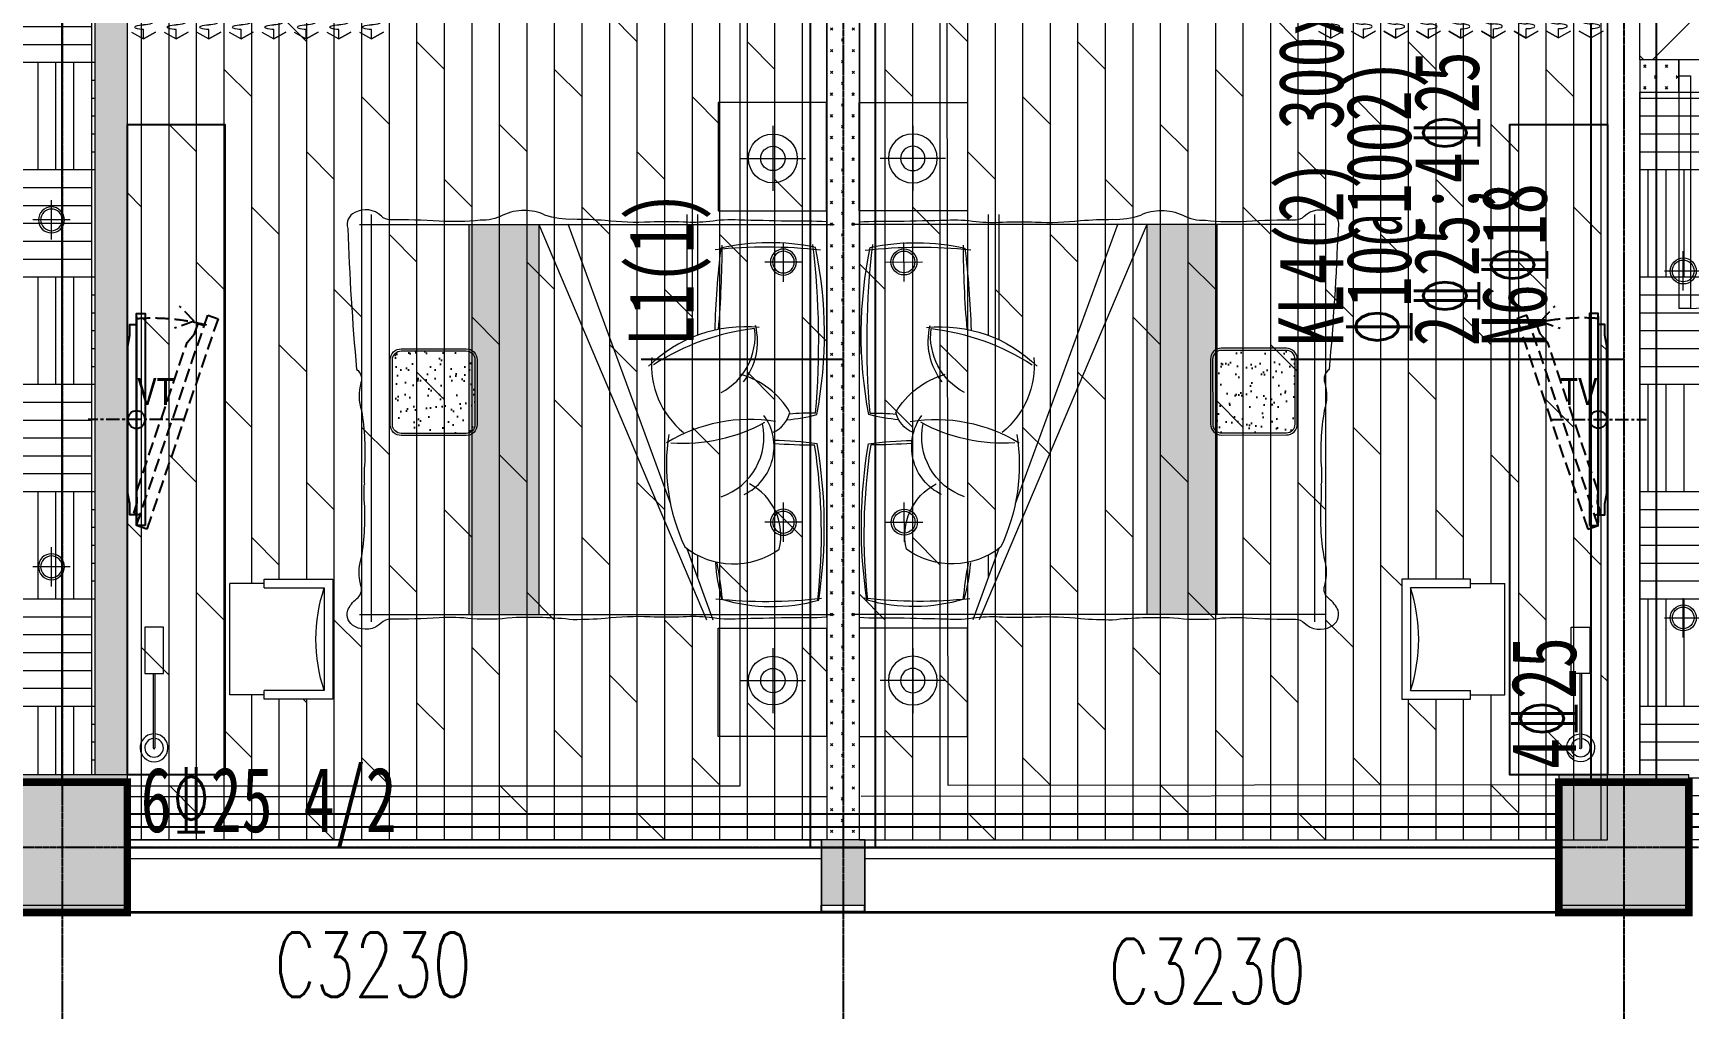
# Model space of a CAD drawing. Header units: millimetres. Extents: x 33621 to 401573, y -91663 to 133135.
# Drawn here: x 45762 to 53397, y 41666 to 46167 of the extents above; entities that cross this region are included whole.
import ezdxf
from ezdxf.enums import TextEntityAlignment as Align

# ---------------------------------------------------------------- set-up
doc = ezdxf.new("R2010")
doc.units = ezdxf.units.MM
doc.header["$LTSCALE"] = 10
for name, pattern in [('CENTER-1', [10, 6.25, -1.25, 1.25, -1.25]), ('CENTER2', [1.125, 0.75, -0.125, 0.125, -0.125]), ('DASH', [0.35, 0.25, -0.1]), ('DOTE', [2.42, 2, -0.2, 0.02, -0.2])]:
    doc.linetypes.add(name, pattern=pattern)
doc.layers.get('0').update_dxf_attribs({"color": 253})
doc.layers.add('0a', color=253, linetype='Continuous', plot=False)
for name, color, linetype in [('0a填充', 253, 'Continuous'), ('3', 253, 'Continuous'), ('BS-SHORT CABINET', 253, 'Continuous'), ('FF-FURN', 253, 'Continuous'), ('GRID', 253, 'CENTER2'), ('HATCH【填充】', 253, 'Continuous'), ('SURFACE', 253, 'Continuous'), ('WINDOW_TEXT', 253, 'Continuous'), ('柱', 253, 'Continuous'), ('梁', 253, 'Continuous'), ('梁原位标注', 253, 'Continuous'), ('梁集中标注', 253, 'Continuous'), ('次梁', 253, 'Continuous')]:
    doc.layers.add(name, color=color, linetype=linetype)
for name, color, linetype, lineweight in [('COLUMN', 253, 'Continuous', 0), ('DOOR【门】', 253, 'Continuous', 0), ('DS-4BS-FINISH【墙完成线】', 253, 'Continuous', 0), ('DS-4BS-HIGH-CABINET【固定家私】', 253, 'Continuous', 0), ('FC-FLOOR【地材分格】', 253, 'Continuous', 0), ('FF-FURN【成品家私】', 253, 'Continuous', 0), ('FF-Text【平面文字】', 253, 'Continuous', 0), ('PUB_HATCH', 253, 'Continuous', 0), ('RC-FCU【空调设备】', 253, 'Continuous', 0), ('RC-FIN【天花轮廓线】', 253, 'Continuous', 0), ('RC-LIGHT【天花灯具】', 253, 'Continuous', 0), ('WALL', 253, 'Continuous', 0), ('Wall【新建墙】', 253, 'Continuous', 0), ('WINDOW', 253, 'Continuous', 0), ('新建墙体', 253, 'Continuous', 0)]:
    doc.layers.add(name, color=color, linetype=linetype, lineweight=lineweight)
doc.styles.add('_TCH_WINDOW', font='SIMPLEX', dxfattribs={"bigfont": 'GBCBIG'})
doc.styles.add('hb', font='hbsmall.shx', dxfattribs={"width": 0.7})
pattern_1 = [(90, (39784.51, 53365.26), (-127, 8e-15), []), (135, (39784.5, 53365.26), (-254, -254), [179.605, -359.21])]
pattern_2 = [(90, (0, 0), (-494.9647, 494.9647), [494.965, -494.965]), (90, (82.5, 0), (-494.9647, 494.9647), [494.965, -494.965]), (90, (165, 0), (-494.9647, 494.9647), [494.965, -494.965]), (90, (247.5, 0), (-494.9647, 494.9647), [494.965, -494.965]), (90, (330, 0), (-494.9647, 494.9647), [494.965, -494.965]), (90, (412.47, 0), (-494.9647, 494.9647), [494.965, -494.965]), (90, (494.96, 0), (-494.9647, 494.9647), [494.965, -494.965]), (0, (0, 494.96), (494.9647, -494.9647), [494.965, -494.965]), (0, (0, 577.46), (494.9647, -494.9647), [494.965, -494.965]), (0, (0, 659.95), (494.9647, -494.9647), [494.965, -494.965]), (0, (0, 742.45), (494.9647, -494.9647), [494.965, -494.965]), (0, (0, 824.94), (494.9647, -494.9647), [494.965, -494.965]), (0, (0, 907.44), (494.9647, -494.9647), [494.965, -494.965]), (0, (0, 989.93), (494.9647, -494.9647), [494.965, -494.965])]

# ---------------------------------------------------------------- blocks, each defined once
blk = doc.blocks.new('客房类_36')
h = blk.add_hatch()
h.set_pattern_fill('AR-SAND', color=250, scale=0.5, style=0)
h.set_pattern_definition([(37.5, (296.913, -1361.49), (-0.8, 24.47066), [0, -19.304, 0, -21.59, 0, -20.6375]), (7.5, (296.913, -1361.49), (22.4762, 35.84126), [0, -10.414, 0, -17.399, 0, -6.6675]), (327.5, (281.292, -1361.49), (39.5496, 0.07186), [0, -6.35, 0, -22.86, 0, -29.845]), (317.5, (281.29, -1361.49), (38.1778, 11.1465), [0, -3.175, 0, -14.986, 0, -17.145])])
h.paths.add_polyline_path([(900, -1683.5), (900, -1361.5), (-900, -1361.5), (-900, -1683.5)])
at = {"color": 251}
for p, q in [((-900, -2188.4), (-900, 0)), ((900, -2188.4), (900, 0)), ((-1204, -432.2), (-1204, -132.2)), ((1204, -432.2), (1204, -132.2)), ((-1354, -282.2), (-1054, -282.2)), ((1054, -282.2), (1354, -282.2)), ((-900, -1361.5), (924.6, -588)), ((594.1, -679.4), (924.6, -558.4)), ((-946, -629.6), (-388.6, -629.6)), ((-946, -679.6), (-367.7, -679.6)), ((625.6, -629.6), (730.3, -629.6)), ((-903, -1227.5), (389, -754.5)), ((-900, -1361.5), (900, -1361.5)), ((-900, -1683.5), (900, -1683.5)), ((-946, -2134.6), (933.8, -2134.6))]:
    blk.add_line(p, q, dxfattribs=at)
blk.add_line((-912.2, -34.6), (912.2, -34.6))
for points in [[(-1462.2, -34.6), (-1462.2, -534.6), (-962.2, -534.6), (-962.2, -34.6)], [(1462.2, -34.6), (1462.2, -534.6), (962.2, -534.6), (962.2, -34.6)]]:
    blk.add_lwpolyline(points, close=True)
for points in [[(-912.2, -34.6, 0.015571), (-914.6, -214.8, 0.00267), (-919.4, -439.7, 0.058958), (-912.8, -574.6, -0.038458), (-910.3, -696.3, 0.025508), (-910.3, -848.2, -0.038465), (-917.9, -1055.9, 0.016498), (-923.4, -1203.5, -0.095063), (-943, -1333.9, 0.129887), (-963.3, -1428.3, 0.123513), (-942.3, -1526.6, -0.132991), (-919.4, -1631.8, -0.041346), (-914.8, -1820.3, 0.014819), (-921.4, -2046.8, -0.211134), (-938.1, -2087.2, 0.329446), (-954.8, -2210.1, 0.37589), (-881.7, -2242.8, 0.012635), (-231.2, -2202, -0.342539), (-169.7, -2182, 0.141351), (-41, -2179.6, -0.036442), (91.9, -2164.7, -0.036947), (227.5, -2166.6, 0.022047), (298, -2165.6, -0.02246)], [(912.2, -34.6, -0.015571), (914.6, -214.8, -0.00267), (919.4, -439.7, -0.058958), (912.8, -574.6, 0.038458), (910.3, -696.3, -0.025508), (910.3, -848.2, 0.038465), (917.9, -1055.9, -0.016498), (923.4, -1203.5, 0.037552), (914.1, -1483.9, -0.045167), (919.4, -1669.5, 0.051681), (914.8, -1820.3, -0.014819), (921.4, -2046.8, 0.211134), (938.1, -2087.2, -0.329446), (954.8, -2210.1, -0.367495), (879.7, -2242.8, -0.123892), (827.2, -2202, 0.342539), (765.7, -2182, -0.141351), (637, -2179.6, 0.036442), (504.1, -2164.7, 0.036947), (368.5, -2166.6, -0.022047), (298, -2165.6, 0.02316)]]:
    blk.add_lwpolyline(points, format="xyb")
for centre, radius in [((-1204, -282.2), 112.5), ((-1204, -282.2), 56.2), ((1204, -282.2), 112.5), ((1204, -282.2), 56.2)]:
    blk.add_circle(centre, radius, dxfattribs=at)
for centre, radius, start, end in [((-358.9, -3820.8), 3749.8, 84.95786, 96.86587), ((1464.2, -316.5), 2259.3, 173.52926, 185.90649), ((-392, -1995.2), 1950.9, 79.09005, 101.89474), ((495.6, -2282.5), 2237.4, 81.33814, 99.87446), ((530.4, -2800.5), 2742.2, 83.64635, 98.6612), ((-1420.6, -312.4), 2259.3, 354.09351, 6.47074), ((81.3, -287.1), 781.8, 342.85913, 16.07365), ((214.5, -295.9), 1030.1, 168.25655, 192.68249), ((851.2, -114.7), 880.9, 178.10193, 185.94135), ((-863.6, -299.5), 869.1, 5.45479, 14.6566), ((1874.2, -311.9), 1777.7, 172.44671, 178.92513), ((-3322.8, -55.9), 3440.4, 356.30855, 359.43866), ((159.3, -533.3), 381.5, 120.2878, 164.59824), ((-59.9, -328), 127, 21.67931, 77.8243), ((125.1, -522.8), 245.9, 26.15787, 125.83294), ((737.5, -388.5), 738, 170.80231, 211.34581), ((535.4, -515.2), 269.7, 76.50973, 152.29583), ((307.5, -463.3), 358.9, 321.13343, 35.87564), ((-361.1, -657.4), 304.3, 51.91879, 103.67035), ((208.1, -409.9), 635.8, 174.18704, 224.47313), ((676, -238.4), 1102.7, 186.69659, 212.61963), ((-384, -658.3), 294, 27.99994, 96.84592), ((-669.5, -695.8), 778.9, 355.85031, 28.95445), ((79.4, -616.6), 293.4, 19.16577, 101.95874), ((-827, -5330.8), 4815.4, 85.1004, 89.73493), ((-311.5, 3302.5), 3854.4, 262.86128, 268.50633), ((607.2, 238.3), 787.5, 273.80384, 286.31065), ((1708.5, -7180.9), 6724.5, 97.51184, 98.96361), ((-247.7, -447.2), 394.3, 264.31868, 321.27219), ((208.7, 116.7), 889.7, 260.93942, 295.21906)]:
    blk.add_arc(centre, radius, start, end, dxfattribs=at)
blk = doc.blocks.new('A$C130B3116')
at = {"color": 250, "linetype": 'DASH', "ltscale": 25, "extrusion": (-7.20775e-09, 7.82971e-09, 1), "elevation": 0}
blk.add_lwpolyline([(0, 0), (50, 0), (50, 1024), (0, 1024)], close=True, dxfattribs=at)
blk.add_lwpolyline([(50, 50), (80, 50), (80, 100), (100, 150), (100, 874), (80, 924), (80, 974), (50, 974)], dxfattribs=at)
blk = doc.blocks.new('A$C0B0805D4')
at = {"color": 8, "linetype": 'CENTER-1'}
blk.add_line((-222.2, 0), (222.2, 0), dxfattribs=at)
at = {"color": 250, "linetype": 'DASH', "ltscale": 25, "elevation": 0}
for points in [[(-266.6, 453.7), (-199, 523)], [(-266.6, 453.7), (-175.5, 421)]]:
    blk.add_lwpolyline(points, dxfattribs=at)
at = {"color": 51, "extrusion": (-7.20775e-09, 7.82971e-09, 1)}
blk.add_lwpolyline([(-40, -489), (0, -489), (0, 489), (-40, 489)], close=True, dxfattribs=at)
blk.add_lwpolyline([(0, -439), (30, -439), (30, -389), (40, -339), (40, 339), (30, 389), (30, 439), (0, 439)], dxfattribs=at)
at = {"color": 51}
blk.add_circle((0, 0), 40, dxfattribs=at)
at = {"color": 250, "linetype": 'DASH', "ltscale": 25}
blk.add_arc((-70.7, -537.5, 0), 1006, 85.97213, 104.84729, dxfattribs=at)
at = {"color": 250, "linetype": 'DASH', "ltscale": 25, "rotation": 18.70824879531441}
blk.add_blockref('A$C130B3116', (-47.4, -505, 0), dxfattribs=at)
blk = doc.blocks.new('ZL_12255346')
at = {"layer": 'BS-SHORT CABINET', "color": 8}
blk.add_line((76.8, -48), (76.8, -998), dxfattribs=at)
at = {"layer": 'FF-FURN'}
blk.add_blockref('A$C0B0805D4', (76.8, -523, 0), dxfattribs=at)
at = {"layer": 'FF-Text【平面文字】', "extrusion": (1.347e-13, -6.61e-14, -1), "style": 'hb', "text_generation_flag": 4, "width": 0.8}
blk.add_text('TV', height=125, rotation=180.00008, dxfattribs=at).set_placement((12.3, -456.5, 0), align=Align.CENTER)
blk = doc.blocks.new('ZL_03100626')
at = {"layer": 'FF-FURN【成品家私】', "color": 251}
for p, q in [((-4.3, -407.1, 0), (-4.3, -64.3, 0)), ((4.3, -407.1, 0), (4.3, -64.3, 0))]:
    blk.add_line(p, q, dxfattribs=at)
at = {"layer": 'FF-FURN【成品家私】', "color": 251, "extrusion": (-2.28611e-08, 6.25312e-07, 1), "elevation": 0}
blk.add_lwpolyline([(-43, -621.4), (43, -621.4), (43, -407.1), (-43, -407.1)], close=True, dxfattribs=at)
at = {"layer": 'FF-FURN【成品家私】', "color": 251}
for radius, start, end in [(64.3, 273.82254, 266.17743), (42.9, 275.73915, 264.26081), (4.29, 359.99998, 179.99998)]:
    blk.add_arc((0, -64.3, 0), radius, start, end, dxfattribs=at)
blk = doc.blocks.new('*E48')
at = {"color": 8}
blk.add_wipeout([(-350, 600), (-350, 200), (-325, 200), (-325, 0), (325, 0), (325, 200), (350, 200), (350, 600)], dxfattribs=at)
blk = doc.blocks.new('ZL_03106156')
at = {"layer": 'FF-FURN【成品家私】', "color": 251, "extrusion": (0, 0, -1), "xscale": -0.791208795135149, "yscale": 0.791208782366344, "zscale": 0.791208795135149, "rotation": 270}
blk.add_blockref('*E48', (-237.4, -276.9), dxfattribs=at)
at = {"layer": 'FF-FURN【成品家私】', "color": 251}
for p, q in [((-237.4, -553.8), (-237.4, 0)), ((-237.4, 0), (79.1, 0)), ((-197.8, -514.3), (-197.8, -39.6)), ((-197.8, -39.6), (79.1, -39.6)), ((79.1, 0), (79.1, -39.6)), ((79.1, -19.8), (237.4, -19.8)), ((237.4, -19.8), (237.4, -534.1)), ((79.1, -514.3), (-197.8, -514.3)), ((79.1, -514.3), (79.1, -553.8)), ((79.1, -534.1), (237.4, -534.1)), ((79.1, -553.8), (-237.4, -553.8))]:
    blk.add_line(p, q, dxfattribs=at)
at = {"layer": 'FF-FURN【成品家私】', "color": 251, "extrusion": (0, 0, -1)}
blk.add_ellipse((-912.1, -276.9), major_axis=(0, -752.7), ratio=1, start_param=4.391549, end_param=5.033229, dxfattribs=at)
blk = doc.blocks.new('ZL_03105174')
at = {"layer": 'DS-4BS-HIGH-CABINET【固定家私】', "color": 6}
for name, p in [('ZL_03100626', (380.1, 0)), ('ZL_03106156', (-207, -288.5))]:
    blk.add_blockref(name, p, dxfattribs=at)
blk = doc.blocks.new('$DorLib2D$00000001')
for p, q in [((0.45, 0.975), (0.5, 0.975)), ((0.45, 0), (0.45, 0.975)), ((0.5, 0), (0.5, 0.975)), ((0.5, 0), (0.45, 0))]:
    blk.add_line(p, q)
at = {"lineweight": 13}
blk.add_arc((0.475, 0), 0.975, 91.46928, 180, dxfattribs=at)
blk = doc.blocks.new('A$C434F664F')
at = {"layer": '0a填充'}
h = blk.add_hatch(color=256, dxfattribs=at)
h.paths.add_polyline_path([(936, 0), (942, 0), (942, 6), (936, 6)])
h.paths.add_polyline_path([(864, 0), (870, 0), (870, 6), (864, 6)])
h.paths.add_polyline_path([(792, 0), (798, 0), (798, 6), (792, 6)])
h.paths.add_polyline_path([(720, 0), (726, 0), (726, 6), (720, 6)])
h.paths.add_polyline_path([(648, 0), (654, 0), (654, 6), (648, 6)])
h.paths.add_polyline_path([(576, 0), (582, 0), (582, 6), (576, 6)])
h.paths.add_polyline_path([(504, 0), (510, 0), (510, 6), (504, 6)])
h.paths.add_polyline_path([(432, 0), (438, 0), (438, 6), (432, 6)])
h.paths.add_polyline_path([(360, 0), (366, 0), (366, 6), (360, 6)])
h.paths.add_polyline_path([(288, 0), (294, 0), (294, 6), (288, 6)])
h.paths.add_polyline_path([(216, 0), (222, 0), (222, 6), (216, 6)])
h.paths.add_polyline_path([(144, 0), (150, 0), (150, 6), (144, 6)])
h.paths.add_polyline_path([(72, 0), (78, 0), (78, 6), (72, 6)])
h.paths.add_polyline_path([(0, 0), (6, 0), (6, 6), (0, 6)])
blk = doc.blocks.new('海龙0425175846')
at = {"layer": 'GRID', "ltscale": 0.01}
for p, q in [((-379.558, 257.02), (-379.558, 41.97)), ((-343.558, 257.02), (-343.558, 50.038)), ((-307.558, 257.02), (-307.558, 41.97)), ((497.558, 78.02), (-487.558, 78.02))]:
    blk.add_line(p, q, dxfattribs=at)
at = {"layer": '柱', "const_width": 0.35}
for points in [[(-376.558, 75.02), (-376.558, 81.02), (-382.558, 81.02), (-382.558, 75.02)], [(-304.558, 75.02), (-304.558, 81.02), (-310.558, 81.02), (-310.558, 75.02)]]:
    blk.add_lwpolyline(points, close=True, dxfattribs=at)
at = {"layer": '梁', "ltscale": 0.01}
for p, q in [((-379.558, 81.02), (-379.558, 150.02)), ((-309.058, 81.02), (-309.058, 150.02)), ((-306.058, 81.02), (-306.058, 150.02)), ((-376.558, 78.02), (-310.558, 78.02))]:
    blk.add_line(p, q, dxfattribs=at)
at = {"layer": '梁'}
blk.add_line((-376.558, 75.02), (-310.558, 75.02), dxfattribs=at)
at = {"layer": '梁集中标注'}
for p, q in [((-343.558, 100.52), (-352.87, 100.52)), ((-307.558, 100.52), (-322.914, 100.52))]:
    blk.add_line(p, q, dxfattribs=at)
at = {"layer": '次梁'}
for p, q in [((-345.058, 78.02), (-345.058, 150.02)), ((-342.058, 78.02), (-342.058, 150.02))]:
    blk.add_line(p, q, dxfattribs=at)
at = {"layer": '0a填充'}
blk.add_blockref('A$C434F664F', (-454.558, 75.02), dxfattribs=at)
at = {"layer": '梁原位标注', "width": 0.7}
blk.add_text('4%%13225', height=3, rotation=90, dxfattribs=at).set_placement((-309.758, 81.632))
blk.add_text('6%%13225 4/2', height=3, dxfattribs=at).set_placement((-375.945, 78.72))
at = {"layer": '梁集中标注', "width": 0.7}
for s, p in [('KL4(2) 300x700', (-320.489, 101.132)), ('2%%13225;4%%13225', (-314.239, 101.132)), ('%%13110@1002)', (-317.364, 101.132)), ('N6%%13218', (-311.114, 101.132)), ('L1(1)', (-350.445, 101.132))]:
    blk.add_text(s, height=3, rotation=90, dxfattribs=at).set_placement(p)
blk = doc.blocks.new('$WINLIB2D$00000004')
for p, q in [((-0.5, 0.5), (0.5, 0.5)), ((-0.5, 0.5), (-0.5, -0.5)), ((0.5, -0.5), (0.5, 0.5)), ((-0.5, 0.2406), (0.5, 0.2406)), ((-0.5, -0.5), (0.5, -0.5))]:
    blk.add_line(p, q)
blk = doc.blocks.new('圆形筒灯')
at = {"color": 251, "linetype": 'DOTE', "ltscale": 43.504693}
blk.add_line((0, 90.6), (0, -90.6), dxfattribs=at)
at = {"color": 251, "linetype": 'DOTE', "ltscale": 41.297046}
blk.add_line((86, 0), (-86, 0), dxfattribs=at)
blk.add_ellipse((0, 0), major_axis=(-42.4, 42.4), ratio=1, start_param=2.355868237233172, end_param=8.639053544412757)
at = {"color": 251}
blk.add_ellipse((0, 0), major_axis=(35.4, 35.4), ratio=1, start_param=5.49871431692557, end_param=11.78189962410516, dxfattribs=at)
blk = doc.blocks.new('*U227')
for p, q in [((0, -12), (0, 0)), ((0, 0), (1200, 0)), ((1200, 0), (1200, -12)), ((1200, -12), (0, -12)), ((75, -49.3), (75, -12)), ((225, -49.3), (225, -12)), ((375, -49.3), (375, -12)), ((525, -49.3), (525, -12)), ((675, -49.3), (675, -12)), ((825, -49.3), (825, -12)), ((975, -49.3), (975, -12)), ((1125, -49.3), (1125, -12)), ((1125, -49.3), (1125, -12)), ((19.6, -104.5), (75, -136.2)), ((75, -136.2), (75, -93.2)), ((130.4, -104.5), (75, -136.2)), ((75, -136.2), (130.4, -104.5)), ((169.6, -104.5), (225, -136.2)), ((225, -136.2), (225, -93.2)), ((280.4, -104.5), (225, -136.2)), ((225, -136.2), (280.4, -104.5)), ((319.6, -104.5), (375, -136.2)), ((375, -136.2), (375, -93.2)), ((430.4, -104.5), (375, -136.2)), ((375, -136.2), (430.4, -104.5)), ((469.6, -104.5), (525, -136.2)), ((525, -136.2), (525, -93.2)), ((580.4, -104.5), (525, -136.2)), ((525, -136.2), (580.4, -104.5)), ((619.6, -104.5), (675, -136.2)), ((675, -136.2), (675, -93.2)), ((730.4, -104.5), (675, -136.2)), ((675, -136.2), (730.4, -104.5)), ((769.6, -104.5), (825, -136.2)), ((825, -136.2), (825, -93.2)), ((880.4, -104.5), (825, -136.2)), ((825, -136.2), (880.4, -104.5)), ((919.6, -104.5), (975, -136.2)), ((975, -136.2), (975, -93.2)), ((1030.4, -104.5), (975, -136.2)), ((975, -136.2), (1030.4, -104.5)), ((1069.6, -104.5), (1125, -136.2)), ((1069.6, -104.5), (1125, -136.2)), ((1125, -136.2), (1125, -93.2)), ((1125, -136.2), (1125, -93.2)), ((1180.4, -104.5), (1125, -136.2)), ((1125, -136.2), (1180.4, -104.5)), ((1180.4, -104.5), (1125, -136.2)), ((1125, -136.2), (1180.4, -104.5))]:
    blk.add_line(p, q)
at = {"extrusion": (0, 0, -1)}
for centre, major_axis, start_param, end_param in [((72.5, -170.8), (-70.4, -70.4), 2.004284, 2.381239), ((77.5, -148.9), (-70.4, -70.4), 2.33115, 2.708105), ((77.5, 28.3), (70.4, -70.4), 0.433488, 0.810442), ((110, -60.3), (3.69, -3.69), 4.278901, 6.716673), ((222.5, -170.8), (-70.4, -70.4), 2.004284, 2.381239), ((227.5, -148.9), (-70.4, -70.4), 2.33115, 2.708105), ((227.5, 28.3), (70.4, -70.4), 0.433488, 0.810442), ((260, -60.3), (3.69, -3.69), 4.278901, 6.716673), ((372.5, -170.8), (-70.4, -70.4), 2.004284, 2.381239), ((377.5, -148.9), (-70.4, -70.4), 2.33115, 2.708105), ((377.5, 28.3), (70.4, -70.4), 0.433488, 0.810442), ((410, -60.3), (3.69, -3.69), 4.278901, 6.716673), ((522.5, -170.8), (-70.4, -70.4), 2.004284, 2.381239), ((527.5, -148.9), (-70.4, -70.4), 2.33115, 2.708105), ((527.5, 28.3), (70.4, -70.4), 0.433488, 0.810442), ((560, -60.3), (3.69, -3.69), 4.278901, 6.716673), ((672.5, -170.8), (-70.4, -70.4), 2.004284, 2.381239), ((677.5, -148.9), (-70.4, -70.4), 2.33115, 2.708105), ((677.5, 28.3), (70.4, -70.4), 0.433488, 0.810442), ((710, -60.3), (3.69, -3.69), 4.278901, 6.716673), ((822.5, -170.8), (-70.4, -70.4), 2.004284, 2.381239), ((827.5, -148.9), (-70.4, -70.4), 2.33115, 2.708105), ((827.5, 28.3), (70.4, -70.4), 0.433488, 0.810442), ((860, -60.3), (3.69, -3.69), 4.278901, 6.716673), ((972.5, -170.8), (-70.4, -70.4), 2.004284, 2.381239), ((977.5, -148.9), (-70.4, -70.4), 2.33115, 2.708105), ((977.5, 28.3), (70.4, -70.4), 0.433488, 0.810442), ((1010, -60.3), (3.69, -3.69), 4.278901, 6.716673), ((1122.5, -170.8), (-70.4, -70.4), 2.004284, 2.381239), ((1122.5, -170.8), (-70.4, -70.4), 2.004284, 2.381239), ((1127.5, -148.9), (-70.4, -70.4), 2.33115, 2.708105), ((1127.5, -148.9), (-70.4, -70.4), 2.33115, 2.708105), ((1127.5, 28.3), (70.4, -70.4), 0.433488, 0.810442), ((1127.5, 28.3), (70.4, -70.4), 0.433488, 0.810442), ((1160, -60.3), (3.69, -3.69), 4.278901, 6.716673), ((1160, -60.3), (3.69, -3.69), 4.278901, 6.716673), ((40, -82.2), (3.69, -3.69), 1.137309, 3.57508), ((72.5, 6.4), (70.4, -70.4), 0.760354, 1.137309), ((190, -82.2), (3.69, -3.69), 1.137309, 3.57508), ((222.5, 6.4), (70.4, -70.4), 0.760354, 1.137309), ((340, -82.2), (3.69, -3.69), 1.137309, 3.57508), ((372.5, 6.4), (70.4, -70.4), 0.760354, 1.137309), ((490, -82.2), (3.69, -3.69), 1.137309, 3.57508), ((522.5, 6.4), (70.4, -70.4), 0.760354, 1.137309), ((640, -82.2), (3.69, -3.69), 1.137309, 3.57508), ((672.5, 6.4), (70.4, -70.4), 0.760354, 1.137309), ((790, -82.2), (3.69, -3.69), 1.137309, 3.57508), ((822.5, 6.4), (70.4, -70.4), 0.760354, 1.137309), ((940, -82.2), (3.69, -3.69), 1.137309, 3.57508), ((972.5, 6.4), (70.4, -70.4), 0.760354, 1.137309), ((1090, -82.2), (3.69, -3.69), 1.137309, 3.57508), ((1090, -82.2), (3.69, -3.69), 1.137309, 3.57508), ((1122.5, 6.4), (70.4, -70.4), 0.760354, 1.137309), ((1122.5, 6.4), (70.4, -70.4), 0.760354, 1.137309)]:
    blk.add_ellipse(centre, major_axis=major_axis, ratio=1, start_param=start_param, end_param=end_param, dxfattribs=at)
blk = doc.blocks.new('ZL_0603123899')
at = {"layer": 'HATCH【填充】'}
h = blk.add_hatch(dxfattribs=at)
h.set_pattern_fill('AR-SAND', color=251, scale=2)
h.set_pattern_definition([(37.5, (-190, -390), (-3.2, 97.883), [0, -77.216, 0, -86.36, 0, -82.55]), (7.5, (-190, -390), (89.905, 143.365), [0, -41.656, 0, -69.596, 0, -26.67]), (327.5, (-252.48, -390), (158.198, 0.287), [0, -25.4, 0, -91.44, 0, -119.38]), (317.5, (-252.48, -390), (152.71, 44.586), [0, -12.7, 0, -59.944, 0, -68.58])])
h.paths.add_polyline_path([(190, -50, 0.414214), (150, -10), (-150, -10, 0.414214), (-190, -50), (-190, -350, 0.414214), (-150, -390), (150, -390, 0.414214), (190, -350)])
at = {"layer": 'RC-LIGHT【天花灯具】'}
blk.add_lwpolyline([(-150, 0), (150, 0, -0.414214), (200, -50), (200, -350, -0.414214), (150, -400), (-150, -400, -0.414214), (-200, -350), (-200, -50, -0.414214)], format="xyb", close=True, dxfattribs=at)
at = {"layer": 'RC-LIGHT【天花灯具】', "color": 8}
blk.add_lwpolyline([(-150, -10), (150, -10, -0.414214), (190, -50), (190, -350, -0.414214), (150, -390), (-150, -390, -0.414214), (-190, -350), (-190, -50, -0.414214)], format="xyb", close=True, dxfattribs=at)
blk = doc.blocks.new('ZL_0610172799')
at = {"layer": 'RC-FIN【天花轮廓线】'}
blk.add_line((312.5, -6970), (3537.5, -6970), dxfattribs=at)
blk.add_lwpolyline([(312.5, -6920), (3137.5, -6920), (3137.5, -3339.1), (312.5, -3339.1)], dxfattribs=at)
at = {"layer": 'RC-FCU【空调设备】', "ltscale": 10}
blk.add_blockref('*U227', (312.5, -3339.1), dxfattribs=at)
at = {"layer": 'RC-LIGHT【天花灯具】', "xscale": -1, "rotation": 180}
for p in [(-37.5, -4310), (3337.5, -4504.6), (3337.5, -5704.6), (-37.5, -5910)]:
    blk.add_blockref('圆形筒灯', p, dxfattribs=at)
at = {"layer": 'RC-LIGHT【天花灯具】'}
blk.add_blockref('ZL_0603123899', (1725, -4904.6), dxfattribs=at)
blk = doc.blocks.new('*U197')
for p, q in [((0, -12), (0, 0)), ((0, 0), (1350, 0)), ((1350, 0), (1350, -12)), ((1350, -12), (0, -12)), ((75, -49.3), (75, -12)), ((225, -49.3), (225, -12)), ((375, -49.3), (375, -12)), ((525, -49.3), (525, -12)), ((675, -49.3), (675, -12)), ((825, -49.3), (825, -12)), ((975, -49.3), (975, -12)), ((1125, -49.3), (1125, -12)), ((1275, -49.3), (1275, -12)), ((1275, -49.3), (1275, -12)), ((19.6, -104.5), (75, -136.2)), ((75, -136.2), (75, -93.2)), ((130.4, -104.5), (75, -136.2)), ((75, -136.2), (130.4, -104.5)), ((169.6, -104.5), (225, -136.2)), ((225, -136.2), (225, -93.2)), ((280.4, -104.5), (225, -136.2)), ((225, -136.2), (280.4, -104.5)), ((319.6, -104.5), (375, -136.2)), ((375, -136.2), (375, -93.2)), ((430.4, -104.5), (375, -136.2)), ((375, -136.2), (430.4, -104.5)), ((469.6, -104.5), (525, -136.2)), ((525, -136.2), (525, -93.2)), ((580.4, -104.5), (525, -136.2)), ((525, -136.2), (580.4, -104.5)), ((619.6, -104.5), (675, -136.2)), ((675, -136.2), (675, -93.2)), ((730.4, -104.5), (675, -136.2)), ((675, -136.2), (730.4, -104.5)), ((769.6, -104.5), (825, -136.2)), ((825, -136.2), (825, -93.2)), ((880.4, -104.5), (825, -136.2)), ((825, -136.2), (880.4, -104.5)), ((919.6, -104.5), (975, -136.2)), ((975, -136.2), (975, -93.2)), ((1030.4, -104.5), (975, -136.2)), ((975, -136.2), (1030.4, -104.5)), ((1069.6, -104.5), (1125, -136.2)), ((1125, -136.2), (1125, -93.2)), ((1180.4, -104.5), (1125, -136.2)), ((1125, -136.2), (1180.4, -104.5)), ((1219.6, -104.5), (1275, -136.2)), ((1219.6, -104.5), (1275, -136.2)), ((1275, -136.2), (1275, -93.2)), ((1275, -136.2), (1275, -93.2)), ((1330.4, -104.5), (1275, -136.2)), ((1275, -136.2), (1330.4, -104.5)), ((1330.4, -104.5), (1275, -136.2)), ((1275, -136.2), (1330.4, -104.5))]:
    blk.add_line(p, q)
at = {"extrusion": (0, 0, -1)}
for centre, major_axis, start_param, end_param in [((72.5, -170.8), (-70.4, -70.4), 2.004284, 2.381239), ((77.5, -148.9), (-70.4, -70.4), 2.33115, 2.708105), ((77.5, 28.3), (70.4, -70.4), 0.433488, 0.810442), ((110, -60.3), (3.69, -3.69), 4.278901, 6.716673), ((222.5, -170.8), (-70.4, -70.4), 2.004284, 2.381239), ((227.5, -148.9), (-70.4, -70.4), 2.33115, 2.708105), ((227.5, 28.3), (70.4, -70.4), 0.433488, 0.810442), ((260, -60.3), (3.69, -3.69), 4.278901, 6.716673), ((372.5, -170.8), (-70.4, -70.4), 2.004284, 2.381239), ((377.5, -148.9), (-70.4, -70.4), 2.33115, 2.708105), ((377.5, 28.3), (70.4, -70.4), 0.433488, 0.810442), ((410, -60.3), (3.69, -3.69), 4.278901, 6.716673), ((522.5, -170.8), (-70.4, -70.4), 2.004284, 2.381239), ((527.5, -148.9), (-70.4, -70.4), 2.33115, 2.708105), ((527.5, 28.3), (70.4, -70.4), 0.433488, 0.810442), ((560, -60.3), (3.69, -3.69), 4.278901, 6.716673), ((672.5, -170.8), (-70.4, -70.4), 2.004284, 2.381239), ((677.5, -148.9), (-70.4, -70.4), 2.33115, 2.708105), ((677.5, 28.3), (70.4, -70.4), 0.433488, 0.810442), ((710, -60.3), (3.69, -3.69), 4.278901, 6.716673), ((822.5, -170.8), (-70.4, -70.4), 2.004284, 2.381239), ((827.5, -148.9), (-70.4, -70.4), 2.33115, 2.708105), ((827.5, 28.3), (70.4, -70.4), 0.433488, 0.810442), ((860, -60.3), (3.69, -3.69), 4.278901, 6.716673), ((972.5, -170.8), (-70.4, -70.4), 2.004284, 2.381239), ((977.5, -148.9), (-70.4, -70.4), 2.33115, 2.708105), ((977.5, 28.3), (70.4, -70.4), 0.433488, 0.810442), ((1010, -60.3), (3.69, -3.69), 4.278901, 6.716673), ((1122.5, -170.8), (-70.4, -70.4), 2.004284, 2.381239), ((1127.5, -148.9), (-70.4, -70.4), 2.33115, 2.708105), ((1127.5, 28.3), (70.4, -70.4), 0.433488, 0.810442), ((1160, -60.3), (3.69, -3.69), 4.278901, 6.716673), ((1272.5, -170.8), (-70.4, -70.4), 2.004284, 2.381239), ((1272.5, -170.8), (-70.4, -70.4), 2.004284, 2.381239), ((1277.5, -148.9), (-70.4, -70.4), 2.33115, 2.708105), ((1277.5, -148.9), (-70.4, -70.4), 2.33115, 2.708105), ((1277.5, 28.3), (70.4, -70.4), 0.433488, 0.810442), ((1277.5, 28.3), (70.4, -70.4), 0.433488, 0.810442), ((1310, -60.3), (3.69, -3.69), 4.278901, 6.716673), ((1310, -60.3), (3.69, -3.69), 4.278901, 6.716673), ((40, -82.2), (3.69, -3.69), 1.137309, 3.57508), ((72.5, 6.4), (70.4, -70.4), 0.760354, 1.137309), ((190, -82.2), (3.69, -3.69), 1.137309, 3.57508), ((222.5, 6.4), (70.4, -70.4), 0.760354, 1.137309), ((340, -82.2), (3.69, -3.69), 1.137309, 3.57508), ((372.5, 6.4), (70.4, -70.4), 0.760354, 1.137309), ((490, -82.2), (3.69, -3.69), 1.137309, 3.57508), ((522.5, 6.4), (70.4, -70.4), 0.760354, 1.137309), ((640, -82.2), (3.69, -3.69), 1.137309, 3.57508), ((672.5, 6.4), (70.4, -70.4), 0.760354, 1.137309), ((790, -82.2), (3.69, -3.69), 1.137309, 3.57508), ((822.5, 6.4), (70.4, -70.4), 0.760354, 1.137309), ((940, -82.2), (3.69, -3.69), 1.137309, 3.57508), ((972.5, 6.4), (70.4, -70.4), 0.760354, 1.137309), ((1090, -82.2), (3.69, -3.69), 1.137309, 3.57508), ((1122.5, 6.4), (70.4, -70.4), 0.760354, 1.137309), ((1240, -82.2), (3.69, -3.69), 1.137309, 3.57508), ((1240, -82.2), (3.69, -3.69), 1.137309, 3.57508), ((1272.5, 6.4), (70.4, -70.4), 0.760354, 1.137309), ((1272.5, 6.4), (70.4, -70.4), 0.760354, 1.137309)]:
    blk.add_ellipse(centre, major_axis=major_axis, ratio=1, start_param=start_param, end_param=end_param, dxfattribs=at)
blk = doc.blocks.new('ZL_0610180699')
at = {"layer": 'RC-FIN【天花轮廓线】'}
blk.add_line((-294.9, -6965.6), (-3519.9, -6969.9), dxfattribs=at)
blk.add_lwpolyline([(-295, -6915.6), (-3120, -6919.4), (-3124.7, -3338.5), (-80.1, -3334.5)], dxfattribs=at)
blk.add_lwpolyline([(248.9, -3721.3), (1348.9, -3721.3), (1348.9, -3571.3), (248.9, -3571.3)], close=True, dxfattribs=at)
at = {"layer": 'RC-FCU【空调设备】', "ltscale": 10, "xscale": -1, "rotation": 0.0755654947452023}
blk.add_blockref('*U197', (-80.1, -3334.5), dxfattribs=at)
at = {"layer": 'RC-LIGHT【天花灯具】'}
for p, rotation in [((-3323.2, -4504.2), 180.0755654947451), ((269.9, -4545.6), 180), ((-3321.6, -5704.2), 180.0755654947451), ((269.9, -6145.6), 180)]:
    blk.add_blockref('圆形筒灯', p, dxfattribs=dict(at, rotation=rotation))
at = {"layer": 'RC-LIGHT【天花灯具】', "xscale": -1, "rotation": 0.0755654947452023}
blk.add_blockref('ZL_0603123899', (-1710.1, -4902.1), dxfattribs=at)

msp = doc.modelspace()

# ---------------------------------------------------------------- hatches: boundary and pattern name
at = {"layer": 'FC-FLOOR【地材分格】'}
h = msp.add_hatch(dxfattribs=at)
h.set_pattern_fill('ANSI37', color=256, scale=100, double=1)
h.paths.add_polyline_path([(103421.5, 52045.3), (103421.5, 50245.3), (103196.5, 50245.3), (103196.5, 49795.3), (101395.5, 49795.3), (101395.5, 47615.3), (99953.9, 47615.3), (99953.9, 49795.3), (97828.9, 49795.3), (97828.9, 49645.3), (99803.9, 49645.3), (99803.9, 47615.3), (96146.5, 47615.3), (96146.5, 49645.3), (96596.5, 49645.3), (96596.5, 50245.3), (95996.5, 50245.3), (95996.5, 49795.3), (89396.5, 49795.3), (89396.5, 50245.3), (88796.5, 50245.3), (88796.5, 49795.3), (82196.5, 49795.3), (82196.5, 50245.3), (81596.5, 50245.3), (81596.5, 49795.3), (74996.5, 49795.3), (74996.5, 50245.3), (74396.5, 50245.3), (74396.5, 49645.3), (74621.5, 49645.3), (74621.5, 46044), (71170.5, 46044), (71170.5, 49645.3), (72996.5, 49645.3), (72996.5, 49795.3), (69195.5, 49795.3), (69195.5, 49645.3), (71020.5, 49645.3), (71020.5, 46044), (67571.5, 46044), (67571.5, 49645.3), (67796.5, 49645.3), (67796.5, 50245.3), (67196.5, 50245.3), (67196.5, 49795.3), (60596.5, 49795.3), (60596.5, 50245.3), (59996.5, 50245.3), (59996.5, 49645.3), (60220.5, 49645.3), (60220.5, 46044), (56770.5, 46044), (56770.5, 49645.3), (58596.5, 49645.3), (58596.5, 49795.3), (54795.5, 49795.3), (54795.5, 49645.3), (56620.5, 49645.3), (56620.5, 46044), (53170.5, 46044), (53170.5, 49635.7), (53396.5, 49635.7), (53396.5, 50245.3), (52796.5, 50245.3), (52796.5, 49795.3), (46196.5, 49795.3), (46196.5, 50245.3), (45596.5, 50245.3), (45596.5, 49645.3), (46046.5, 49645.3), (46046.5, 47615.3), (42346.5, 47615.3), (42346.5, 49645.3), (44183.9, 49645.3), (44183.9, 49795.3), (38996.5, 49795.3), (38996.5, 52045.3), (56769.3, 52039), (56769.3, 58345.3), (59996.5, 58345.3), (59996.5, 52045.3), (85571.5, 52045.3), (85571.5, 58345.3), (88796.5, 58345.3), (88796.5, 52045.3)])
h = msp.add_hatch(dxfattribs=at)
h.set_pattern_fill('DOLMIT', color=256, scale=20, angle=90, double=1)
h.set_pattern_definition(pattern_1)
h.paths.add_polyline_path([(46196.5, 49645.3), (47395.5, 49645.3), (47395.5, 46926.2), (49420.5, 46926.2), (49421.5, 42445.3), (46196.5, 42445.3)])
h = msp.add_hatch(dxfattribs=at)
h.set_pattern_fill('DOLMIT', color=256, scale=20, angle=90, double=1)
h.set_pattern_definition(pattern_1)
h.paths.add_polyline_path([(53020.5, 49645.3), (51597.5, 49645.3), (51597.5, 46926.2), (49572.5, 46926.2), (49571.5, 42445.3), (53020.5, 42445.3)])
h = msp.add_hatch(dxfattribs=at)
h.set_pattern_fill('方形木地板', color=256, scale=1.6239, double=1, pattern_type=2)
h.set_pattern_definition(pattern_2)
h.paths.add_polyline_path([(42346.5, 47465.3), (46046.5, 47465.3), (46046.5, 42745.3), (45596.5, 42745.3), (45596.5, 42445.3), (42346.5, 42445.3)])
h = msp.add_hatch(dxfattribs=at)
h.set_pattern_fill('方形木地板', color=256, scale=1.6239, double=1, pattern_type=2)
h.set_pattern_definition(pattern_2)
h.paths.add_polyline_path([(53170.5, 45894), (56620.5, 45894), (56620.5, 42445.3), (53396.5, 42445.3), (53396.5, 42745.3), (53170.5, 42745.3)])
at = {"layer": 'PUB_HATCH'}
for points in [[(45596.5, 42145.3), (46196.5, 42145.3), (46196.5, 42745.3), (45596.5, 42745.3)], [(52796.5, 42145.3), (53396.5, 42145.3), (53396.5, 42745.3), (52796.5, 42745.3)], [(49396.5, 42145.3), (49596.5, 42145.3), (49596.5, 42445.3), (49396.5, 42445.3)]]:
    msp.add_hatch(color=256, dxfattribs=at).paths.add_polyline_path(points)
at = {"layer": '新建墙体'}
h = msp.add_hatch(dxfattribs=at)
h.set_pattern_fill('石膏板', color=256, scale=20, pattern_type=2)
h.set_pattern_definition([(45, (51276.3, 47130.05), (-50, 50), [16, -54.7107]), (135, (51387.62, 47130.05), (-50, -50), [16, -54.7107])])
h.paths.add_polyline_path([(46196.5, 48457.4), (46046.5, 48457.4), (46046.5, 42745.3), (46196.5, 42745.3)])
h = msp.add_hatch(dxfattribs=at)
h.set_pattern_fill('石膏板', color=256, scale=20, pattern_type=2)
h.set_pattern_definition([(45, (49438.5, 42579.61), (-50, 50), [16, -54.7107]), (135, (49549.816, 42579.61), (-50, -50), [16, -54.7107])])
h.paths.add_polyline_path([(49571.5, 46926.2), (49421.5, 46926.2), (49421.5, 42445.3), (49571.5, 42445.3)])
h = msp.add_hatch(dxfattribs=at)
h.set_pattern_fill('石膏板', color=256, scale=20, pattern_type=2)
h.set_pattern_definition([(45, (53188.5, 45908.33), (-50, 50), [16, -54.71]), (135, (53299.816, 45908.33), (-50, -50), [16, -54.71])])
h.paths.add_polyline_path([(53349.5, 45969), (53349.5, 46044), (53171.5, 46044), (53171.5, 45894), (53349.5, 45894)])

# ---------------------------------------------------------------- linework, layer by layer
at = {"layer": '3'}
for points in [[(46196.5, 42565.3), (52796.5, 42565.3)], [(53396.5, 42565.3), (59996.5, 42565.3)], [(46196.5, 42505.3), (52796.5, 42505.3)], [(53396.5, 42505.3), (59996.5, 42505.3)]]:
    msp.add_lwpolyline(points, dxfattribs=at)
at = {"layer": 'COLUMN'}
for p, q in [((46196.5, 42745.3), (45596.5, 42745.3)), ((46196.5, 42445.3), (46196.5, 42745.3)), ((53396.5, 42745.3), (52796.5, 42745.3)), ((52796.5, 42745.3), (52796.5, 42445.3)), ((53396.5, 42445.3), (53396.5, 42745.3)), ((45596.5, 42145.3), (46196.5, 42145.3)), ((52796.5, 42145.3), (53396.5, 42145.3))]:
    msp.add_line(p, q, dxfattribs=at)
at = {"layer": 'DS-4BS-FINISH【墙完成线】'}
for points in [[(60220.5, 46044), (56770.5, 46044), (56770.5, 49645.3), (58596.5, 49645.3), (58596.5, 49795.3), (54795.5, 49795.3), (54795.5, 49645.3), (56620.5, 49645.3), (56620.5, 46044), (53170.5, 46044), (53170.5, 49635.7), (53396.5, 49635.7), (53396.5, 50245.3), (52796.5, 50245.3), (52796.5, 49795.3), (46196.5, 49795.3), (46196.5, 50245.3), (45596.5, 50245.3)], [(42346.5, 47465.3), (46046.5, 47465.3), (46046.5, 42745.3), (45596.5, 42745.3), (45596.5, 42445.3), (42346.5, 42445.3), (42346.5, 47465.3)], [(53170.5, 45894), (56620.5, 45894), (56620.5, 42445.3), (53396.5, 42445.3), (53396.5, 42745.3), (53170.5, 42745.3), (53170.5, 45894)]]:
    msp.add_lwpolyline(points, dxfattribs=at)
at = {"layer": 'SURFACE'}
for p, q in [((46196.5, 42115.3), (46196.5, 42145.3)), ((49396.5, 42115.3), (49396.5, 42145.3)), ((49596.5, 42115.3), (49596.5, 42145.3)), ((52796.5, 42115.3), (52796.5, 42145.3)), ((53396.5, 42115.3), (53396.5, 42145.3)), ((45596.5, 42115.3), (45896.5, 42115.3)), ((45896.5, 42115.3), (46196.5, 42115.3)), ((49396.5, 42115.3), (49596.5, 42115.3)), ((52796.5, 42115.3), (53096.5, 42115.3)), ((53096.5, 42115.3), (53396.5, 42115.3))]:
    msp.add_line(p, q, dxfattribs=at)
at = {"layer": 'WALL', "color": 6}
for p, q in [((53170.5, 46044), (53170.5, 48457.4)), ((53020.5, 47569.4), (53020.5, 42745.3)), ((53349.5, 46044), (53170.5, 46044)), ((53349.5, 45894), (53349.5, 46044)), ((53170.5, 45894), (53349.5, 45894)), ((53170.5, 45894), (53170.5, 42745.3)), ((49596.5, 42445.3), (49396.5, 42445.3)), ((49396.5, 42445.3), (49396.5, 42145.3)), ((49596.5, 42145.3), (49596.5, 42445.3)), ((49396.5, 42145.3), (49596.5, 42145.3))]:
    msp.add_line(p, q, dxfattribs=at)
at = {"layer": 'Wall【新建墙】'}
for p, q in [((49421.5, 49645.3), (49421.5, 42445.3)), ((49571.5, 49645.3), (49571.5, 42445.3)), ((46046.5, 48457.4), (46046.5, 42745.3)), ((46196.5, 42745.3), (46196.5, 48457.4))]:
    msp.add_line(p, q, dxfattribs=at)
at = {"layer": '新建墙体'}
msp.add_line((53170.5, 46044), (53170.5, 45894), dxfattribs=at)

# ---------------------------------------------------------------- block references
at = {"layer": 'DOOR【门】', "xscale": 1100, "yscale": 1100, "zscale": 1100, "rotation": 180.0000000000111}
msp.add_blockref('$DorLib2D$00000001', (53899.5, 45969), dxfattribs=at)
at = {"layer": 'FF-FURN【成品家私】', "lineweight": -3, "ltscale": 10, "rotation": 270}
msp.add_blockref('客房类_36', (49455.1, 44384.5), dxfattribs=at)
at = {"layer": 'FF-FURN【成品家私】', "lineweight": -3, "ltscale": 10, "xscale": -1, "rotation": 90}
msp.add_blockref('客房类_36', (49535.9, 44384.5), dxfattribs=at)
at = {"layer": 'FF-FURN【成品家私】', "xscale": -1}
msp.add_blockref('ZL_12255346', (46315.4, 44907.5, 0), dxfattribs=at)
at = {"layer": 'FF-FURN【成品家私】'}
msp.add_blockref('ZL_12255346', (52901.6, 44907.5, 0), dxfattribs=at)
at = {"layer": 'WINDOW'}
ref = msp.add_blockref('$WINLIB2D$00000004', (47796.5, 42280.3), dxfattribs=dict(at, xscale=3200, yscale=330, zscale=3200))
ref.add_attrib('A', 'C3230', (46875.3, 41721.5), dxfattribs={"layer": 'WINDOW_TEXT', "height": 297.5, "style": '_TCH_WINDOW', "width": 0.705882})
ref = msp.add_blockref('$WINLIB2D$00000004', (51196.5, 42280.3), dxfattribs=dict(at, xscale=3200, yscale=330, zscale=3200))
ref.add_attrib('A', 'C3230', (50721.5, 41691.5), dxfattribs={"layer": 'WINDOW_TEXT', "height": 297.5, "style": '_TCH_WINDOW', "width": 0.705882})

# ---------------------------------------------------------------- next in the draw order: block references
at = {"layer": 'FF-FURN【成品家私】', "rotation": 180}
msp.add_blockref('ZL_03105174', (46699.7, 42806), dxfattribs=at)
at = {"layer": 'FF-FURN【成品家私】', "xscale": -1, "rotation": 180}
msp.add_blockref('ZL_03105174', (52517.3, 42806), dxfattribs=at)

# ---------------------------------------------------------------- next in the draw order: linework, layer by layer
at = {"layer": 'DS-4BS-FINISH【墙完成线】'}
for points in [[(46196.5, 49645.3), (47395.5, 49645.3), (47395.5, 46926.2), (49420.5, 46926.2), (49421.5, 42445.3), (46196.5, 42445.3)], [(53020.5, 49645.3), (51597.5, 49645.3), (51597.5, 46926.2), (49572.5, 46926.2), (49571.5, 42445.3), (53020.5, 42445.3)]]:
    msp.add_lwpolyline(points, close=True, dxfattribs=at)
at = {"layer": 'FF-FURN【成品家私】', "lineweight": -3, "ltscale": 10}
for points in [[(46646.5, 42745.3), (46196.5, 42745.3), (46196.5, 45745.3), (46646.5, 45745.3)], [(53020.5, 42745.3), (52570.5, 42745.3), (52570.5, 45745.3), (53020.5, 45745.3)]]:
    msp.add_lwpolyline(points, close=True, dxfattribs=at)

# ---------------------------------------------------------------- next in the draw order: block references
at = {"layer": '0a', "xscale": 100, "yscale": 100, "zscale": 100}
msp.add_blockref('海龙0425175846', (83852.3, 34609.4), dxfattribs=at)
at = {"layer": 'RC-FIN【天花轮廓线】'}
for name, p in [('ZL_0610172799', (45884, 49615.3)), ('ZL_0610180699', (53100.6, 49615.3))]:
    msp.add_blockref(name, p, dxfattribs=at)

doc.saveas('drawing.dxf')
